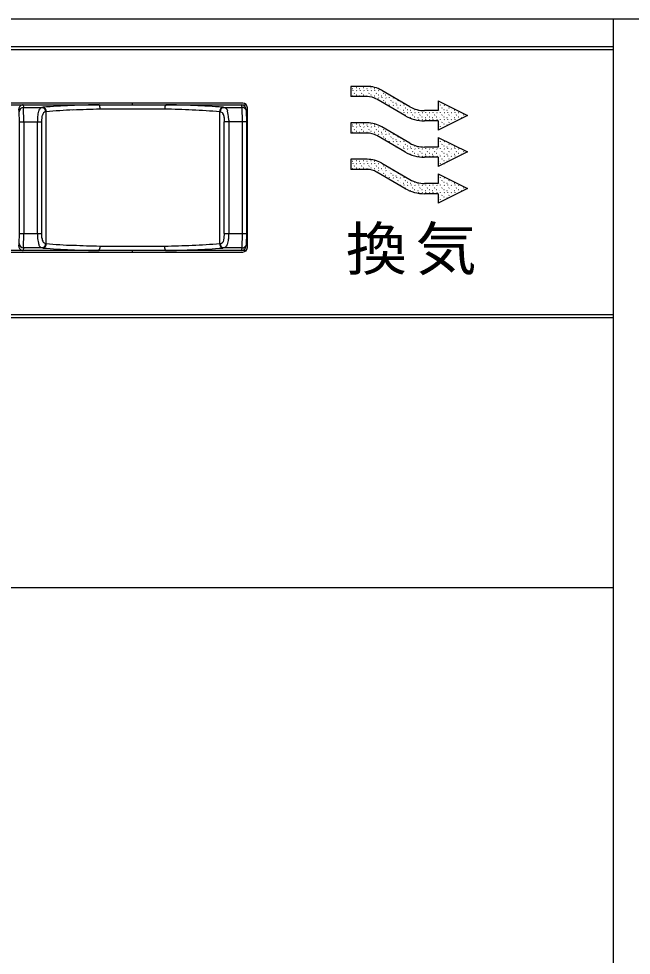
# Model space of a CAD drawing. Units: millimetres, scale not verified. Extents: x -437 to 438, y -331 to 329.
# Drawn here: x 407.775 to 409.878, y 238.853 to 242.065 of the extents above; entities that cross this region are included whole.
import ezdxf
from ezdxf.enums import TextEntityAlignment as Align

# ---------------------------------------------------------------- set-up
doc = ezdxf.new("R2010")
doc.units = ezdxf.units.MM
doc.header["$LTSCALE"] = 2
doc.layers.add('0-6_YKK_A1', color=4, linetype='Continuous')
doc.styles.add('ＭＳ ゴシック', font='')
doc.styles.get('ＭＳ ゴシック').set_extended_font_data('MS Gothic')

msp = doc.modelspace()

# ---------------------------------------------------------------- linework, layer by layer
at = {"layer": '0-6_YKK_A1'}
for p, q in [((324.86, 242.065), (412.04, 242.065)), ((409.815, 242.065), (409.815, 145.05)), ((369.7, 241.97), (409.815, 241.97)), ((405.805, 241.96), (409.815, 241.96)), ((408.92, 241.826), (408.921, 241.826)), ((408.923, 241.819), (408.923, 241.82)), ((408.934, 241.829), (408.935, 241.829)), ((408.935, 241.819), (408.936, 241.818)), ((408.945, 241.826), (408.946, 241.826)), ((408.948, 241.819), (408.948, 241.82)), ((408.959, 241.829), (408.96, 241.829)), ((408.96, 241.819), (408.961, 241.818)), ((408.97, 241.826), (408.971, 241.826)), ((408.973, 241.819), (408.973, 241.82)), ((408.984, 241.829), (408.985, 241.829)), ((408.985, 241.819), (408.986, 241.818)), ((408.995, 241.826), (408.996, 241.826)), ((408.998, 241.819), (408.998, 241.82)), ((409.01, 241.819), (409.011, 241.818)), ((409.118, 241.763), (409.021, 241.819)), ((408.971, 241.798), (408.915, 241.798)), ((408.92, 241.801), (408.921, 241.801)), ((408.927, 241.809), (408.928, 241.81)), ((408.934, 241.804), (408.935, 241.804)), ((408.945, 241.801), (408.946, 241.801)), ((408.952, 241.809), (408.953, 241.81)), ((408.959, 241.804), (408.96, 241.804)), ((408.97, 241.801), (408.971, 241.801)), ((408.977, 241.809), (408.978, 241.81)), ((408.984, 241.804), (408.985, 241.804)), ((408.995, 241.801), (408.996, 241.801)), ((408.998, 241.794), (408.998, 241.795)), ((409.002, 241.809), (409.003, 241.81)), ((409.1, 241.733), (409.004, 241.789)), ((409.009, 241.804), (409.01, 241.804)), ((409.01, 241.794), (409.011, 241.793)), ((409.02, 241.801), (409.021, 241.801)), ((409.023, 241.794), (409.023, 241.795)), ((409.027, 241.809), (409.028, 241.81)), ((409.027, 241.784), (409.028, 241.785)), ((409.034, 241.804), (409.035, 241.804)), ((409.035, 241.794), (409.036, 241.793)), ((409.045, 241.801), (409.046, 241.801)), ((409.048, 241.794), (409.048, 241.795)), ((409.052, 241.784), (409.053, 241.785)), ((409.06, 241.794), (409.061, 241.793)), ((409.077, 241.784), (409.078, 241.785)), ((409.215, 241.783), (409.215, 241.75)), ((408.545, 241.775), (407.035, 241.775)), ((407.04, 241.77), (408.556, 241.77)), ((407.777, 241.746), (407.776, 241.755)), ((407.791, 241.77), (407.792, 241.761)), ((407.792, 241.761), (407.858, 241.761)), ((407.793, 241.711), (407.792, 241.761)), ((407.859, 241.761), (407.858, 241.761)), ((408.277, 241.755), (408.055, 241.755)), ((408.165, 241.775), (408.165, 241.77)), ((408.477, 241.761), (408.475, 241.761)), ((408.477, 241.761), (408.542, 241.761)), ((408.542, 241.761), (408.54, 241.77)), ((408.543, 241.711), (408.542, 241.761)), ((408.557, 241.749), (408.555, 241.758)), ((408.558, 241.711), (408.557, 241.749)), ((408.56, 241.28), (408.56, 241.76)), ((409.034, 241.779), (409.035, 241.779)), ((409.045, 241.776), (409.046, 241.776)), ((409.048, 241.769), (409.048, 241.77)), ((409.059, 241.779), (409.06, 241.779)), ((409.06, 241.769), (409.061, 241.768)), ((409.07, 241.776), (409.071, 241.776)), ((409.07, 241.751), (409.071, 241.751)), ((409.073, 241.769), (409.073, 241.77)), ((409.077, 241.759), (409.078, 241.76)), ((409.084, 241.779), (409.085, 241.779)), ((409.084, 241.754), (409.085, 241.754)), ((409.085, 241.769), (409.086, 241.768)), ((409.095, 241.776), (409.096, 241.776)), ((409.095, 241.751), (409.096, 241.751)), ((409.098, 241.769), (409.098, 241.77)), ((409.102, 241.759), (409.103, 241.76)), ((409.109, 241.754), (409.11, 241.754)), ((409.12, 241.751), (409.121, 241.751)), ((409.134, 241.754), (409.135, 241.754)), ((409.145, 241.751), (409.146, 241.751)), ((409.215, 241.75), (409.168, 241.75)), ((409.22, 241.776), (409.221, 241.776)), ((409.22, 241.751), (409.221, 241.751)), ((409.223, 241.769), (409.223, 241.77)), ((409.227, 241.759), (409.228, 241.76)), ((409.234, 241.754), (409.235, 241.754)), ((409.235, 241.769), (409.236, 241.768)), ((409.245, 241.751), (409.246, 241.751)), ((409.252, 241.759), (409.253, 241.76)), ((409.259, 241.754), (409.26, 241.754)), ((409.27, 241.751), (409.271, 241.751)), ((407.778, 241.711), (407.777, 241.746)), ((407.869, 241.746), (407.868, 241.746)), ((407.869, 241.746), (407.869, 241.294)), ((408.466, 241.294), (408.466, 241.746)), ((408.467, 241.746), (408.466, 241.746)), ((408.557, 241.745), (408.56, 241.745)), ((409.085, 241.744), (409.086, 241.743)), ((409.098, 241.744), (409.098, 241.745)), ((409.102, 241.734), (409.103, 241.735)), ((409.109, 241.729), (409.11, 241.729)), ((409.11, 241.744), (409.111, 241.743)), ((409.12, 241.726), (409.121, 241.726)), ((409.123, 241.744), (409.123, 241.745)), ((409.127, 241.734), (409.128, 241.735)), ((409.134, 241.729), (409.135, 241.729)), ((409.135, 241.744), (409.136, 241.743)), ((409.145, 241.726), (409.146, 241.726)), ((409.148, 241.744), (409.148, 241.745)), ((409.148, 241.719), (409.148, 241.72)), ((409.152, 241.734), (409.153, 241.735)), ((409.159, 241.729), (409.16, 241.729)), ((409.16, 241.744), (409.161, 241.743)), ((409.16, 241.719), (409.161, 241.718)), ((409.17, 241.726), (409.171, 241.726)), ((409.173, 241.744), (409.173, 241.745)), ((409.173, 241.719), (409.173, 241.72)), ((409.177, 241.734), (409.178, 241.735)), ((409.184, 241.729), (409.185, 241.729)), ((409.185, 241.744), (409.186, 241.743)), ((409.185, 241.719), (409.186, 241.718)), ((409.195, 241.726), (409.196, 241.726)), ((409.198, 241.744), (409.198, 241.745)), ((409.198, 241.719), (409.198, 241.72)), ((409.202, 241.734), (409.203, 241.735)), ((409.209, 241.729), (409.21, 241.729)), ((409.21, 241.744), (409.211, 241.743)), ((409.21, 241.719), (409.211, 241.718)), ((409.22, 241.726), (409.221, 241.726)), ((409.223, 241.744), (409.223, 241.745)), ((409.223, 241.719), (409.223, 241.72)), ((409.227, 241.734), (409.228, 241.735)), ((409.234, 241.729), (409.235, 241.729)), ((409.235, 241.744), (409.236, 241.743)), ((409.235, 241.719), (409.236, 241.718)), ((409.245, 241.726), (409.246, 241.726)), ((409.248, 241.744), (409.248, 241.745)), ((409.248, 241.719), (409.248, 241.72)), ((409.252, 241.734), (409.253, 241.735)), ((409.259, 241.729), (409.26, 241.729)), ((409.26, 241.744), (409.261, 241.743)), ((409.26, 241.719), (409.261, 241.718)), ((409.27, 241.726), (409.271, 241.726)), ((409.273, 241.744), (409.273, 241.745)), ((409.273, 241.719), (409.273, 241.72)), ((409.277, 241.734), (409.278, 241.735)), ((409.284, 241.729), (409.285, 241.729)), ((409.285, 241.744), (409.286, 241.743)), ((409.285, 241.719), (409.286, 241.718)), ((409.295, 241.726), (409.296, 241.726)), ((409.302, 241.734), (409.303, 241.735)), ((407.778, 241.329), (407.778, 241.711)), ((407.778, 241.711), (407.854, 241.711)), ((407.793, 241.711), (407.793, 241.329)), ((407.84, 241.329), (407.84, 241.711)), ((407.854, 241.711), (407.854, 241.329)), ((408.481, 241.329), (408.481, 241.711)), ((408.558, 241.711), (408.481, 241.711)), ((408.496, 241.711), (408.496, 241.329)), ((408.543, 241.329), (408.543, 241.711)), ((408.558, 241.329), (408.558, 241.711)), ((408.92, 241.701), (408.921, 241.701)), ((408.923, 241.694), (408.923, 241.695)), ((408.927, 241.684), (408.928, 241.685)), ((408.934, 241.704), (408.935, 241.704)), ((408.935, 241.694), (408.936, 241.693)), ((408.945, 241.701), (408.946, 241.701)), ((408.948, 241.694), (408.948, 241.695)), ((408.952, 241.684), (408.953, 241.685)), ((408.959, 241.704), (408.96, 241.704)), ((408.96, 241.694), (408.961, 241.693)), ((408.97, 241.701), (408.971, 241.701)), ((408.973, 241.694), (408.973, 241.695)), ((408.977, 241.684), (408.978, 241.685)), ((408.984, 241.704), (408.985, 241.704)), ((408.985, 241.694), (408.986, 241.693)), ((408.995, 241.701), (408.996, 241.701)), ((408.998, 241.694), (408.998, 241.695)), ((409.002, 241.684), (409.003, 241.685)), ((409.01, 241.694), (409.011, 241.693)), ((409.118, 241.638), (409.021, 241.694)), ((409.027, 241.684), (409.028, 241.685)), ((409.215, 241.715), (409.168, 241.715)), ((409.215, 241.715), (409.215, 241.683)), ((409.22, 241.701), (409.221, 241.701)), ((409.223, 241.694), (409.223, 241.695)), ((409.227, 241.709), (409.228, 241.71)), ((409.234, 241.704), (409.235, 241.704)), ((409.235, 241.694), (409.236, 241.693)), ((409.245, 241.701), (409.246, 241.701)), ((409.252, 241.709), (409.253, 241.71)), ((408.971, 241.673), (408.915, 241.673)), ((408.92, 241.676), (408.921, 241.676)), ((408.934, 241.679), (408.935, 241.679)), ((408.945, 241.676), (408.946, 241.676)), ((408.959, 241.679), (408.96, 241.679)), ((408.97, 241.676), (408.971, 241.676)), ((408.984, 241.679), (408.985, 241.679)), ((408.995, 241.676), (408.996, 241.676)), ((408.998, 241.669), (408.998, 241.67)), ((409.1, 241.608), (409.004, 241.664)), ((409.009, 241.679), (409.01, 241.679)), ((409.01, 241.669), (409.011, 241.668)), ((409.02, 241.676), (409.021, 241.676)), ((409.023, 241.669), (409.023, 241.67)), ((409.027, 241.659), (409.028, 241.66)), ((409.034, 241.679), (409.035, 241.679)), ((409.034, 241.654), (409.035, 241.654)), ((409.035, 241.669), (409.036, 241.668)), ((409.045, 241.676), (409.046, 241.676)), ((409.048, 241.669), (409.048, 241.67)), ((409.052, 241.659), (409.053, 241.66)), ((409.059, 241.654), (409.06, 241.654)), ((409.06, 241.669), (409.061, 241.668)), ((409.077, 241.659), (409.078, 241.66)), ((409.084, 241.654), (409.085, 241.654)), ((409.215, 241.658), (409.215, 241.625)), ((409.045, 241.651), (409.046, 241.651)), ((409.048, 241.644), (409.048, 241.645)), ((409.06, 241.644), (409.061, 241.643)), ((409.07, 241.651), (409.071, 241.651)), ((409.07, 241.626), (409.071, 241.626)), ((409.073, 241.644), (409.073, 241.645)), ((409.077, 241.634), (409.078, 241.635)), ((409.084, 241.629), (409.085, 241.629)), ((409.085, 241.644), (409.086, 241.643)), ((409.095, 241.651), (409.096, 241.651)), ((409.095, 241.626), (409.096, 241.626)), ((409.098, 241.644), (409.098, 241.645)), ((409.098, 241.619), (409.098, 241.62)), ((409.102, 241.634), (409.103, 241.635)), ((409.109, 241.629), (409.11, 241.629)), ((409.12, 241.626), (409.121, 241.626)), ((409.123, 241.619), (409.123, 241.62)), ((409.134, 241.629), (409.135, 241.629)), ((409.145, 241.626), (409.146, 241.626)), ((409.148, 241.619), (409.148, 241.62)), ((409.215, 241.625), (409.168, 241.625)), ((409.173, 241.619), (409.173, 241.62)), ((409.198, 241.619), (409.198, 241.62)), ((409.22, 241.651), (409.221, 241.651)), ((409.22, 241.626), (409.221, 241.626)), ((409.223, 241.644), (409.223, 241.645)), ((409.223, 241.619), (409.223, 241.62)), ((409.227, 241.634), (409.228, 241.635)), ((409.234, 241.629), (409.235, 241.629)), ((409.235, 241.644), (409.236, 241.643)), ((409.245, 241.626), (409.246, 241.626)), ((409.248, 241.619), (409.248, 241.62)), ((409.252, 241.634), (409.253, 241.635)), ((409.259, 241.629), (409.26, 241.629)), ((409.27, 241.626), (409.271, 241.626)), ((409.273, 241.619), (409.273, 241.62)), ((409.085, 241.619), (409.086, 241.618)), ((409.102, 241.609), (409.103, 241.61)), ((409.109, 241.604), (409.11, 241.604)), ((409.11, 241.619), (409.111, 241.618)), ((409.12, 241.601), (409.121, 241.601)), ((409.127, 241.609), (409.128, 241.61)), ((409.134, 241.604), (409.135, 241.604)), ((409.135, 241.619), (409.136, 241.618)), ((409.145, 241.601), (409.146, 241.601)), ((409.148, 241.594), (409.148, 241.595)), ((409.152, 241.609), (409.153, 241.61)), ((409.159, 241.604), (409.16, 241.604)), ((409.16, 241.619), (409.161, 241.618)), ((409.16, 241.594), (409.161, 241.593)), ((409.215, 241.59), (409.168, 241.59)), ((409.17, 241.601), (409.171, 241.601)), ((409.173, 241.594), (409.173, 241.595)), ((409.177, 241.609), (409.178, 241.61)), ((409.184, 241.604), (409.185, 241.604)), ((409.185, 241.619), (409.186, 241.618)), ((409.185, 241.594), (409.186, 241.593)), ((409.195, 241.601), (409.196, 241.601)), ((409.198, 241.594), (409.198, 241.595)), ((409.202, 241.609), (409.203, 241.61)), ((409.209, 241.604), (409.21, 241.604)), ((409.21, 241.619), (409.211, 241.618)), ((409.21, 241.594), (409.211, 241.593)), ((409.215, 241.59), (409.215, 241.558)), ((409.22, 241.601), (409.221, 241.601)), ((409.223, 241.594), (409.223, 241.595)), ((409.227, 241.609), (409.228, 241.61)), ((409.234, 241.604), (409.235, 241.604)), ((409.235, 241.619), (409.236, 241.618)), ((409.235, 241.594), (409.236, 241.593)), ((409.245, 241.601), (409.246, 241.601)), ((409.248, 241.594), (409.248, 241.595)), ((409.252, 241.609), (409.253, 241.61)), ((409.259, 241.604), (409.26, 241.604)), ((409.26, 241.619), (409.261, 241.618)), ((409.26, 241.594), (409.261, 241.593)), ((409.27, 241.601), (409.271, 241.601)), ((409.273, 241.594), (409.273, 241.595)), ((409.277, 241.609), (409.278, 241.61)), ((409.284, 241.604), (409.285, 241.604)), ((409.285, 241.619), (409.286, 241.618)), ((409.285, 241.594), (409.286, 241.593)), ((409.295, 241.601), (409.296, 241.601)), ((409.302, 241.609), (409.303, 241.61)), ((408.92, 241.576), (408.921, 241.576)), ((408.923, 241.569), (408.923, 241.57)), ((408.927, 241.559), (408.928, 241.56)), ((408.934, 241.579), (408.935, 241.579)), ((408.935, 241.569), (408.936, 241.568)), ((408.945, 241.576), (408.946, 241.576)), ((408.948, 241.569), (408.948, 241.57)), ((408.952, 241.559), (408.953, 241.56)), ((408.959, 241.579), (408.96, 241.579)), ((408.96, 241.569), (408.961, 241.568)), ((408.97, 241.576), (408.971, 241.576)), ((408.973, 241.569), (408.973, 241.57)), ((408.977, 241.559), (408.978, 241.56)), ((408.984, 241.579), (408.985, 241.579)), ((408.985, 241.569), (408.986, 241.568)), ((408.995, 241.576), (408.996, 241.576)), ((408.998, 241.569), (408.998, 241.57)), ((409.002, 241.559), (409.003, 241.56)), ((409.01, 241.569), (409.011, 241.568)), ((409.118, 241.513), (409.021, 241.569)), ((409.027, 241.559), (409.028, 241.56)), ((409.22, 241.576), (409.221, 241.576)), ((409.223, 241.569), (409.223, 241.57)), ((409.227, 241.584), (409.228, 241.585)), ((409.234, 241.579), (409.235, 241.579)), ((409.235, 241.569), (409.236, 241.568)), ((409.245, 241.576), (409.246, 241.576)), ((409.252, 241.584), (409.253, 241.585)), ((408.971, 241.548), (408.915, 241.548)), ((408.92, 241.551), (408.921, 241.551)), ((408.934, 241.554), (408.935, 241.554)), ((408.945, 241.551), (408.946, 241.551)), ((408.959, 241.554), (408.96, 241.554)), ((408.97, 241.551), (408.971, 241.551)), ((408.984, 241.554), (408.985, 241.554)), ((408.995, 241.551), (408.996, 241.551)), ((408.998, 241.544), (408.998, 241.545)), ((409.1, 241.483), (409.004, 241.539)), ((409.009, 241.554), (409.01, 241.554)), ((409.01, 241.544), (409.011, 241.543)), ((409.02, 241.551), (409.021, 241.551)), ((409.023, 241.544), (409.023, 241.545)), ((409.027, 241.534), (409.028, 241.535)), ((409.034, 241.554), (409.035, 241.554)), ((409.034, 241.529), (409.035, 241.529)), ((409.035, 241.544), (409.036, 241.543)), ((409.045, 241.551), (409.046, 241.551)), ((409.045, 241.526), (409.046, 241.526)), ((409.048, 241.544), (409.048, 241.545)), ((409.052, 241.534), (409.053, 241.535)), ((409.059, 241.529), (409.06, 241.529)), ((409.06, 241.544), (409.061, 241.543)), ((409.07, 241.526), (409.071, 241.526)), ((409.077, 241.534), (409.078, 241.535)), ((409.084, 241.529), (409.085, 241.529)), ((409.095, 241.526), (409.096, 241.526)), ((409.215, 241.533), (409.215, 241.5)), ((409.22, 241.526), (409.221, 241.526)), ((409.048, 241.519), (409.048, 241.52)), ((409.06, 241.519), (409.061, 241.518)), ((409.07, 241.501), (409.071, 241.501)), ((409.073, 241.519), (409.073, 241.52)), ((409.077, 241.509), (409.078, 241.51)), ((409.084, 241.504), (409.085, 241.504)), ((409.085, 241.519), (409.086, 241.518)), ((409.085, 241.494), (409.086, 241.493)), ((409.095, 241.501), (409.096, 241.501)), ((409.098, 241.519), (409.098, 241.52)), ((409.098, 241.494), (409.098, 241.495)), ((409.102, 241.509), (409.103, 241.51)), ((409.109, 241.504), (409.11, 241.504)), ((409.11, 241.494), (409.111, 241.493)), ((409.12, 241.501), (409.121, 241.501)), ((409.123, 241.494), (409.123, 241.495)), ((409.134, 241.504), (409.135, 241.504)), ((409.135, 241.494), (409.136, 241.493)), ((409.145, 241.501), (409.146, 241.501)), ((409.148, 241.494), (409.148, 241.495)), ((409.16, 241.494), (409.161, 241.493)), ((409.215, 241.5), (409.168, 241.5)), ((409.173, 241.494), (409.173, 241.495)), ((409.185, 241.494), (409.186, 241.493)), ((409.198, 241.494), (409.198, 241.495)), ((409.21, 241.494), (409.211, 241.493)), ((409.22, 241.501), (409.221, 241.501)), ((409.223, 241.519), (409.223, 241.52)), ((409.223, 241.494), (409.223, 241.495)), ((409.227, 241.509), (409.228, 241.51)), ((409.234, 241.504), (409.235, 241.504)), ((409.235, 241.519), (409.236, 241.518)), ((409.235, 241.494), (409.236, 241.493)), ((409.245, 241.501), (409.246, 241.501)), ((409.248, 241.494), (409.248, 241.495)), ((409.252, 241.509), (409.253, 241.51)), ((409.259, 241.504), (409.26, 241.504)), ((409.26, 241.494), (409.261, 241.493)), ((409.27, 241.501), (409.271, 241.501)), ((409.273, 241.494), (409.273, 241.495)), ((409.285, 241.494), (409.286, 241.493)), ((409.102, 241.484), (409.103, 241.485)), ((409.109, 241.479), (409.11, 241.479)), ((409.12, 241.476), (409.121, 241.476)), ((409.127, 241.484), (409.128, 241.485)), ((409.134, 241.479), (409.135, 241.479)), ((409.145, 241.476), (409.146, 241.476)), ((409.148, 241.469), (409.148, 241.47)), ((409.152, 241.484), (409.153, 241.485)), ((409.159, 241.479), (409.16, 241.479)), ((409.16, 241.469), (409.161, 241.468)), ((409.215, 241.465), (409.168, 241.465)), ((409.17, 241.476), (409.171, 241.476)), ((409.173, 241.469), (409.173, 241.47)), ((409.177, 241.484), (409.178, 241.485)), ((409.184, 241.479), (409.185, 241.479)), ((409.185, 241.469), (409.186, 241.468)), ((409.195, 241.476), (409.196, 241.476)), ((409.198, 241.469), (409.198, 241.47)), ((409.202, 241.484), (409.203, 241.485)), ((409.209, 241.479), (409.21, 241.479)), ((409.21, 241.469), (409.211, 241.468)), ((409.215, 241.465), (409.215, 241.433)), ((409.22, 241.476), (409.221, 241.476)), ((409.223, 241.469), (409.223, 241.47)), ((409.227, 241.484), (409.228, 241.485)), ((409.227, 241.459), (409.228, 241.46)), ((409.234, 241.479), (409.235, 241.479)), ((409.235, 241.469), (409.236, 241.468)), ((409.245, 241.476), (409.246, 241.476)), ((409.248, 241.469), (409.248, 241.47)), ((409.252, 241.484), (409.253, 241.485)), ((409.252, 241.459), (409.253, 241.46)), ((409.259, 241.479), (409.26, 241.479)), ((409.26, 241.469), (409.261, 241.468)), ((409.27, 241.476), (409.271, 241.476)), ((409.273, 241.469), (409.273, 241.47)), ((409.277, 241.484), (409.278, 241.485)), ((409.284, 241.479), (409.285, 241.479)), ((409.285, 241.469), (409.286, 241.468)), ((409.295, 241.476), (409.296, 241.476)), ((409.302, 241.484), (409.303, 241.485)), ((409.22, 241.451), (409.221, 241.451)), ((409.223, 241.444), (409.223, 241.445)), ((409.234, 241.454), (409.235, 241.454)), ((409.235, 241.444), (409.236, 241.443)), ((409.245, 241.451), (409.246, 241.451)), ((407.777, 241.294), (407.778, 241.329)), ((407.778, 241.329), (407.854, 241.329)), ((407.792, 241.279), (407.793, 241.329)), ((408.481, 241.329), (408.558, 241.329)), ((408.542, 241.279), (408.543, 241.329)), ((408.557, 241.291), (408.558, 241.329)), ((408.556, 241.27), (407.04, 241.27)), ((407.776, 241.285), (407.777, 241.294)), ((407.792, 241.279), (407.791, 241.27)), ((407.858, 241.279), (407.792, 241.279)), ((407.858, 241.279), (407.859, 241.279)), ((407.868, 241.294), (407.869, 241.294)), ((408.055, 241.285), (408.277, 241.285)), ((408.165, 241.27), (408.165, 241.265)), ((408.466, 241.294), (408.467, 241.294)), ((408.475, 241.279), (408.477, 241.279)), ((408.542, 241.279), (408.477, 241.279)), ((408.54, 241.27), (408.542, 241.279)), ((408.555, 241.282), (408.557, 241.291)), ((408.557, 241.295), (408.56, 241.295)), ((407.035, 241.265), (408.545, 241.265)), ((409.815, 241.05), (405.805, 241.05)), ((369.7, 241.04), (409.815, 241.04)), ((369.7, 240.115), (409.815, 240.115))]:
    msp.add_line(p, q, dxfattribs=at)
for points in [[(408.971, 241.833), (408.915, 241.833), (408.915, 241.798)], [(409.215, 241.783), (409.315, 241.733), (409.215, 241.683)], [(408.971, 241.708), (408.915, 241.708), (408.915, 241.673)], [(409.215, 241.658), (409.315, 241.608), (409.215, 241.558)], [(408.971, 241.583), (408.915, 241.583), (408.915, 241.548)], [(409.215, 241.533), (409.315, 241.483), (409.215, 241.433)]]:
    msp.add_lwpolyline(points, dxfattribs=at)
for centre, radius, start, end in [((408.971, 241.733), 0.1, 60, 90), ((408.971, 241.733), 0.065, 60, 90), ((407.791, 241.755), 0.015, 89.9563, 180), ((407.792, 241.746), 0.015, 89.9082, 179.795), ((407.903, 241.728), 0.0627, 161.0119, 178.1224), ((407.866, 241.741), 0.0233, 135.8565, 161.0119), ((407.858, 241.748), 0.013, 92.2691, 135.8565), ((407.854, 241.747), 0.014, 354.252, 75.6721), ((408.071, 239.064), 2.7057, 92.4613, 94.4945), ((407.856, 241.748), 0.0139, 353.6969, 74.462), ((408.075, 239.22), 2.5346, 92.5448, 94.6436), ((408.155, 237.12), 4.6515, 91.2786, 92.4613), ((408.155, 237.401), 4.3548, 91.3231, 92.5448), ((408.051, 241.776), 0.0061, 249.1448, 270.9656), ((408.051, 241.768), 0.0019, 28.0476, 90.9656), ((408.037, 241.76), 0.0174, 5.2967, 28.0476), ((407.885, 241.746), 0.1703, 2.937, 5.2967), ((408.174, 237.272), 4.4841, 87.4801, 88.6885), ((408.3, 241.758), 0.0232, 148.2457, 186.7897), ((408.174, 236.982), 4.7894, 87.5626, 88.7327), ((408.251, 239.022), 2.7324, 85.497, 87.4801), ((408.254, 238.853), 2.9169, 85.6417, 87.5626), ((408.479, 241.748), 0.0139, 106.8472, 186.8366), ((408.481, 241.747), 0.0139, 105.5392, 186.2834), ((408.476, 241.744), 0.0172, 14.4036, 86.0094), ((408.378, 241.719), 0.1176, 2.3456, 14.4036), ((408.54, 241.755), 0.015, 11.325, 89.9563), ((408.542, 241.746), 0.015, 11.36, 90.0939), ((408.545, 241.76), 0.015, 0, 90), ((409.168, 241.85), 0.1, 240, 270), ((408.369, 241.713), 0.5289, 178.1224, 180.1664), ((408.019, 241.71), 0.165, 171.5076, 178.815), ((407.87, 241.732), 0.0135, 95.693, 171.5076), ((408.466, 241.733), 0.0126, 59.899, 87.1138), ((408.466, 241.733), 0.0126, 32.7515, 59.899), ((408.453, 241.725), 0.0276, 2.0315, 32.7515), ((407.464, 241.69), 1.0182, 1.1783, 2.0315), ((408.222, 241.712), 0.2744, 1.0419, 2.3456), ((409.434, 241.734), 0.9377, 181.0419, 181.4234), ((409.168, 241.85), 0.135, 240, 270), ((407.656, 241.717), 0.1982, 358.2694, 358.6227), ((407.491, 241.721), 0.364, 358.6227, 358.815), ((408.971, 241.608), 0.1, 60, 90), ((408.971, 241.608), 0.065, 60, 90), ((409.168, 241.725), 0.1, 240, 270), ((409.168, 241.725), 0.135, 240, 270), ((408.971, 241.483), 0.1, 60, 90), ((408.971, 241.483), 0.065, 60, 90), ((409.168, 241.6), 0.1, 240, 270), ((409.168, 241.6), 0.135, 240, 270), ((408.037, 241.326), 0.1974, 181.6732, 184.2236), ((408.086, 241.327), 0.2461, 179.6275, 181.6732), ((407.956, 241.32), 0.1158, 184.2236, 194.9414), ((407.111, 241.301), 0.744, 0.909, 2.1216), ((407.881, 241.314), 0.0258, 180.909, 214.8953), ((407.868, 241.305), 0.0104, 214.8953, 243.3648), ((408.465, 241.308), 0.0145, 276.0049, 351.9623), ((408.278, 241.335), 0.2034, 351.9623, 358.3227), ((408.443, 241.312), 0.0529, 336.4445, 357.5184), ((407.974, 241.332), 0.5226, 357.5184, 359.6771), ((407.791, 241.285), 0.015, 180, 270.0437), ((407.792, 241.294), 0.015, 180.2047, 270.0921), ((407.858, 241.294), 0.0147, 194.9414, 267.6874), ((407.854, 241.293), 0.014, 284.3279, 5.748), ((408.071, 243.976), 2.7057, 265.5055, 267.5387), ((407.856, 241.292), 0.0139, 285.538, 6.3031), ((407.87, 241.308), 0.0145, 243.3648, 263.9495), ((408.075, 243.82), 2.5346, 265.3564, 267.4552), ((408.155, 245.92), 4.6515, 267.5387, 268.7214), ((408.155, 245.639), 4.3548, 267.4552, 268.6769), ((408.034, 241.282), 0.0209, 324.219, 7.4542), ((408.086, 241.276), 0.1905, 0.3484, 2.6658), ((408.287, 241.277), 0.0106, 180.3484, 220.1997), ((408.174, 245.768), 4.4841, 271.3115, 272.5199), ((408.28, 241.271), 0.0014, 220.1997, 286.6901), ((408.174, 246.058), 4.7894, 271.2673, 272.4374), ((408.282, 241.267), 0.0028, 69.5766, 106.6901), ((408.251, 244.018), 2.7324, 272.5199, 274.503), ((408.254, 244.187), 2.9169, 272.4374, 274.3583), ((408.479, 241.292), 0.0139, 173.1634, 253.1528), ((408.481, 241.293), 0.0139, 173.7166, 254.4608), ((408.475, 241.296), 0.0172, 276.7738, 308.7355), ((408.473, 241.298), 0.02, 308.7355, 336.4445), ((408.54, 241.285), 0.015, 270.0437, 348.675), ((408.542, 241.294), 0.015, 269.9062, 348.6324), ((408.545, 241.28), 0.015, 270, 0)]:
    msp.add_arc(centre, radius, start, end, dxfattribs=at)

# ---------------------------------------------------------------- texts
at = {"layer": '0-6_YKK_A1', "style": 'ＭＳ ゴシック', "width": 1.05}
for s, p in [('換', (408.898, 241.159)), ('気', (409.137, 241.159))]:
    msp.add_text(s, height=0.1466, dxfattribs=at).set_placement(p, align=Align.BOTTOM_LEFT)

doc.saveas('drawing.dxf')
